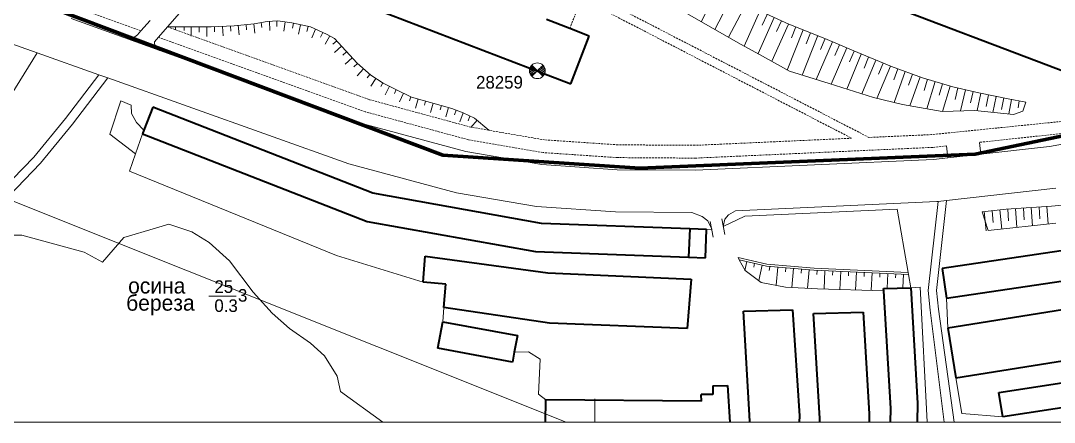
# Model space of a CAD drawing. Extents: x 1000 to 4000, y -5000 to -1000.
# Drawn here: x 2054 to 2316.8, y -4000 to -3897.9 of the extents above; entities that cross this region are included whole.
import ezdxf
from ezdxf.enums import TextEntityAlignment as Align

# ---------------------------------------------------------------- set-up
doc = ezdxf.new("R2010")
doc.units = 0
doc.header["$MEASUREMENT"] = 0
doc.linetypes.add('DASHED', pattern=[0.75, 0.5, -0.25])
for name, color, linetype in [('1', 7, 'CONTINUOUS'), ('11', 7, 'CONTINUOUS'), ('18', 7, 'CONTINUOUS'), ('2', 7, 'CONTINUOUS'), ('24', 7, 'CONTINUOUS'), ('37', 7, 'CONTINUOUS'), ('40', 7, 'CONTINUOUS'), ('42', 7, 'CONTINUOUS'), ('6', 7, 'CONTINUOUS'), ('границы команд_1', 10, 'CONTINUOUS')]:
    doc.layers.add(name, color=color, linetype=linetype)
doc.styles.get("Standard").update_dxf_attribs({"font": 'txt', "height": 0.2})

msp = doc.modelspace()

# ---------------------------------------------------------------- linework, layer by layer
at = {"layer": '1', "color": 253, "linetype": 'Continuous', "lineweight": 0}
for p, q in [((2200, -4000), (2200, -3994.02)), ((2000, -4000), (3000, -4000))]:
    msp.add_line(p, q, dxfattribs=at)
at = {"layer": '11', "color": 253, "linetype": 'Continuous', "lineweight": 0}
for p, q in [((2083.27, -3931.75), (2085.01, -3926.66)), ((2081.74, -3936.21), (2083.27, -3931.75)), ((2134.37, -3957.62), (2081.74, -3936.21)), ((2238.11, -3947.61), (2276.89, -3945.85)), ((2276.89, -3945.85), (2279.63, -3961.93)), ((2230.09, -3952.92), (2229.33, -3948.99)), ((2233.02, -3952.25), (2232.26, -3948.32)), ((2232.6, -3950.22), (2238.11, -3947.61)), ((2228.42, -3950.99), (2229.71, -3950.95)), ((2156.35, -3964.37), (2134.37, -3957.62)), ((2279.63, -3961.93), (2279.71, -3962.44)), ((2279.71, -3962.44), (2280.29, -3965.81)), ((2280.29, -3965.81), (2282.73, -3965.64)), ((2282.73, -3965.64), (2284.48, -3999.86)), ((2289.74, -3976.05), (2289.36, -3968.45)), ((2161.38, -3974.46), (2161.64, -3970.86)), ((2183.15, -3982.05), (2179.53, -3982.17)), ((2186.07, -3983.93), (2183.15, -3982.05)), ((2185.72, -3992.83), (2186.07, -3983.93)), ((2293.28, -3997.76), (2291.77, -3988.71)), ((2187.51, -3994.26), (2185.72, -3992.83)), ((2303.69, -3998.63), (2293.28, -3997.76)), ((2284.48, -3999.86), (2281.94, -4000))]:
    msp.add_line(p, q, dxfattribs=at)
at = {"layer": '18', "color": 253, "linetype": 'Continuous', "lineweight": 0}
msp.add_line((2192.71, -4000), (2000, -3922.94), dxfattribs=at)
at = {"layer": '2', "color": 253, "linetype": 'Continuous', "lineweight": 0}
msp.add_circle((2185.38, -3910.66), 2, dxfattribs=at)
msp.add_3dface([(2183.97, -3909.24), (2185.38, -3910.66), (2183.97, -3909.24)], dxfattribs=at)
at = {"layer": '24', "color": 253, "linetype": 'DASHED', "lineweight": 0}
for p, q in [((2197.35, -3890.23), (2269.67, -3927.61)), ((2193.64, -3899.93), (2196.56, -3892.29)), ((2196.56, -3892.29), (2265.28, -3927.81)), ((2084.63, -3900.52), (2067.92, -3894.5)), ((2142.63, -3917.98), (2091.38, -3899.5)), ((2141.65, -3921.09), (2089.08, -3902.13)), ((2168.55, -3925.01), (2142.63, -3917.98)), ((2167.85, -3928.19), (2141.65, -3921.09)), ((2173.1, -3925.79), (2168.55, -3925.01)), ((2324.53, -3922.95), (2285.58, -3926.89)), ((2187.24, -3928.22), (2173.1, -3925.79)), ((2265.28, -3927.81), (2225.5, -3929.61)), ((2285.58, -3926.89), (2269.67, -3927.61)), ((2324.47, -3925.99), (2297.8, -3928.85)), ((2186.85, -3931.45), (2167.85, -3928.19)), ((2205.88, -3929.48), (2187.24, -3928.22)), ((2225.5, -3929.61), (2205.88, -3929.48)), ((2285.84, -3930.13), (2225.56, -3932.86)), ((2289.41, -3929.75), (2285.84, -3930.13)), ((2205.76, -3932.73), (2186.85, -3931.45)), ((2225.56, -3932.86), (2205.76, -3932.73))]:
    msp.add_line(p, q, dxfattribs=at)
at = {"layer": '24', "color": 253, "linetype": 'Continuous', "lineweight": 0}
for p, q in [((2096.81, -3893.33), (2091.38, -3899.5)), ((2080.27, -3902.22), (2066.88, -3897.39)), ((2086.94, -3897.9), (2084.63, -3900.52)), ((2083.04, -3902.03), (2083.72, -3901.56)), ((2084.63, -3900.52), (2083.72, -3901.56)), ((2091.38, -3899.5), (2089.08, -3902.13)), ((2050.07, -3903.2), (2058.27, -3906.12)), ((2089.44, -3905.52), (2080.27, -3902.22)), ((2080.27, -3902.22), (2082.02, -3902.34)), ((2082.02, -3902.34), (2083.04, -3902.03)), ((2089.08, -3902.13), (2088.07, -3903.27)), ((2088.07, -3903.27), (2088.07, -3903.73)), ((2088.07, -3903.73), (2088.24, -3904.23)), ((2088.24, -3904.23), (2088.78, -3905.11)), ((2058.27, -3906.12), (2040.63, -3934.41)), ((2058.27, -3906.12), (2073.95, -3911.69)), ((2088.78, -3905.11), (2089.44, -3905.52)), ((2140.73, -3924.02), (2089.44, -3905.52)), ((2073.95, -3911.69), (2065.43, -3922.83)), ((2073.95, -3911.69), (2076.2, -3912.49)), ((2076.2, -3912.49), (2067.21, -3924.24)), ((2076.2, -3912.49), (2137.5, -3934.27)), ((2076.69, -3926.8), (2079.48, -3918.33)), ((2079.48, -3918.33), (2082.11, -3919.43)), ((2082.11, -3919.43), (2082.26, -3921.52)), ((2065.43, -3922.83), (2057.37, -3932.64)), ((2082.26, -3921.52), (2083.45, -3923.81)), ((2067.21, -3924.24), (2059.07, -3934.15)), ((2083.45, -3923.81), (2085.36, -3925.78)), ((2167.18, -3931.19), (2140.73, -3924.02)), ((2083.27, -3931.75), (2076.69, -3926.8)), ((2289.75, -3932.78), (2289.41, -3929.75)), ((2298.14, -3931.84), (2297.8, -3928.85)), ((2315.61, -3929.89), (2298.14, -3931.84)), ((2324.43, -3928.25), (2315.61, -3929.89)), ((2057.37, -3932.64), (2049.3, -3941.02)), ((2186.49, -3934.5), (2167.18, -3931.19)), ((2286.08, -3933.2), (2225.62, -3935.94)), ((2289.75, -3932.78), (2286.08, -3933.2)), ((2298.14, -3931.84), (2289.75, -3932.78)), ((2059.07, -3934.15), (2051.01, -3942.51)), ((2164.87, -3941.69), (2137.5, -3934.27)), ((2205.65, -3935.8), (2186.49, -3934.5)), ((2225.62, -3935.94), (2205.65, -3935.8)), ((2317.19, -3940.51), (2289.43, -3943.63)), ((2185.21, -3945.18), (2164.87, -3941.69)), ((2287.25, -3943.87), (2284.75, -3966.5)), ((2289.43, -3943.63), (2286.89, -3966.51)), ((2287.25, -3943.87), (2286.92, -3943.91)), ((2289.43, -3943.63), (2287.25, -3943.87)), ((2205.25, -3946.53), (2185.21, -3945.18)), ((2234, -3947.31), (2235.73, -3946.23)), ((2286.92, -3943.91), (2235.73, -3946.23)), ((2224.67, -3946.67), (2205.25, -3946.53)), ((2227.27, -3947.66), (2224.67, -3946.67)), ((2228.76, -3948.8), (2227.27, -3947.66)), ((2229.71, -3950.95), (2228.76, -3948.8)), ((2232.6, -3950.22), (2233.05, -3948.38)), ((2233.05, -3948.38), (2234, -3947.31)), ((2236.4, -3958.11), (2236.72, -3958.69)), ((2236.4, -3958.11), (2243.71, -3959.78)), ((2236.72, -3958.69), (2238.22, -3961.45)), ((2238.22, -3961.45), (2242.3, -3964.45)), ((2243.71, -3959.78), (2255.73, -3960.86)), ((2255.73, -3960.86), (2279.63, -3961.93)), ((2242.3, -3964.45), (2248.46, -3965.62)), ((2248.46, -3965.62), (2256.61, -3966.04)), ((2256.61, -3966.04), (2273.43, -3966.55)), ((2284.75, -3966.5), (2285.25, -3971.54)), ((2286.89, -3966.51), (2287.37, -3971.28)), ((2285.25, -3971.54), (2288.81, -4000)), ((2287.37, -3971.28), (2291.33, -4000))]:
    msp.add_line(p, q, dxfattribs=at)
at = {"layer": '37', "color": 253, "linetype": 'Continuous', "lineweight": 0}
for p, q in [((2227.03, -3898.19), (2231.24, -3890.12)), ((2230.51, -3900.17), (2234.79, -3891.97)), ((2233.99, -3902.15), (2238.34, -3893.82)), ((2237.17, -3903.97), (2221.58, -3895.09)), ((2237.95, -3904.39), (2241.97, -3895.49)), ((2238.74, -3894.03), (2249.33, -3898.82)), ((2242.56, -3899.05), (2243.79, -3896.32)), ((2108.36, -3899.21), (2113.43, -3898.71)), ((2109.61, -3901.5), (2109.37, -3899.11)), ((2111.45, -3900.22), (2111.35, -3898.91)), ((2113.59, -3901.1), (2113.35, -3898.71)), ((2113.43, -3898.71), (2116.68, -3898.1)), ((2115.32, -3899.69), (2115.22, -3898.37)), ((2116.68, -3898.1), (2119.42, -3898)), ((2117.38, -3900.47), (2117.29, -3898.07)), ((2119.16, -3899.38), (2119.19, -3898.01)), ((2119.42, -3898), (2122.97, -3898.5)), ((2120.93, -3900.64), (2121.27, -3898.26)), ((2122.97, -3898.5), (2127.74, -3899.52)), ((2123.18, -3899.82), (2123.36, -3898.59)), ((2124.71, -3901.33), (2125.21, -3898.98)), ((2241.5, -3906.25), (2245.61, -3897.14)), ((2244.99, -3908.24), (2249.26, -3898.79)), ((2246.2, -3900.7), (2247.44, -3897.96)), ((2249.33, -3898.82), (2258.44, -3902.44)), ((2091.38, -3899.5), (2102.47, -3899.52)), ((2093.38, -3900.22), (2093.38, -3899.51)), ((2095.58, -3900.41), (2095.58, -3899.51)), ((2097.38, -3901.91), (2097.38, -3899.51)), ((2099.41, -3900.86), (2099.41, -3899.51)), ((2101.38, -3901.92), (2101.38, -3899.52)), ((2102.47, -3899.52), (2108.36, -3899.21)), ((2103.35, -3900.74), (2103.35, -3899.47)), ((2105.5, -3901.76), (2105.38, -3899.37)), ((2107.47, -3900.6), (2107.37, -3899.26)), ((2126.77, -3900.7), (2127.14, -3899.39)), ((2127.74, -3899.52), (2131.8, -3901.34)), ((2128.04, -3902.28), (2129.03, -3900.1)), ((2130.28, -3902.1), (2130.82, -3900.9)), ((2131.48, -3903.91), (2132.64, -3901.8)), ((2131.8, -3901.34), (2133.82, -3902.46)), ((2248.9, -3910.54), (2252.98, -3900.27)), ((2250.01, -3902.32), (2251.12, -3899.53)), ((2252.72, -3911.75), (2256.69, -3901.74)), ((2253.73, -3903.79), (2254.84, -3901.01)), ((2133.44, -3903.93), (2134.38, -3903.07)), ((2133.82, -3902.46), (2136.67, -3905.6)), ((2133.82, -3906.03), (2135.6, -3904.42)), ((2242.66, -3906.95), (2237.17, -3903.97)), ((2256.25, -3912.87), (2260.39, -3903.28)), ((2257.36, -3905.24), (2258.55, -3902.49)), ((2258.44, -3902.44), (2265.85, -3905.63)), ((2261.04, -3906.82), (2262.22, -3904.07)), ((2135.96, -3906.73), (2136.91, -3905.86)), ((2136.67, -3905.6), (2139.61, -3908.74)), ((2249.48, -3910.73), (2242.66, -3906.95)), ((2260.08, -3914.09), (2264.06, -3904.86)), ((2264.04, -3915.34), (2267.74, -3906.42)), ((2264.75, -3908.42), (2265.9, -3905.65)), ((2265.85, -3905.63), (2275.42, -3909.61)), ((2136.56, -3909), (2138.32, -3907.36)), ((2138.72, -3909.66), (2139.66, -3908.8)), ((2139.61, -3908.74), (2143.06, -3911.78)), ((2267.87, -3916.55), (2271.44, -3907.95)), ((2268.44, -3909.96), (2269.59, -3907.19)), ((2271.72, -3917.7), (2275.13, -3909.49)), ((2272.13, -3911.49), (2273.28, -3908.72)), ((2275.42, -3909.61), (2283.31, -3912.43)), ((2139.6, -3911.93), (2141.19, -3910.13)), ((2142.12, -3912.49), (2142.84, -3911.59)), ((2143.06, -3911.78), (2146.2, -3913.81)), ((2259.53, -3913.92), (2249.48, -3910.73)), ((2276, -3913), (2277.01, -3910.18)), ((2276.07, -3918.73), (2278.89, -3910.85)), ((2279.77, -3914.35), (2280.78, -3911.52)), ((2280.03, -3919.56), (2282.66, -3912.2)), ((2143.03, -3914.61), (2144.33, -3912.6)), ((2145.57, -3914.7), (2146.14, -3913.76)), ((2146.2, -3913.81), (2149.25, -3915.33)), ((2146.71, -3916.74), (2147.78, -3914.6)), ((2270.83, -3917.48), (2259.53, -3913.92)), ((2283.31, -3912.43), (2291.01, -3914.76)), ((2283.69, -3915.68), (2284.56, -3912.81)), ((2284.38, -3920.31), (2286.48, -3913.39)), ((2287.52, -3916.84), (2288.39, -3913.97)), ((2288.35, -3920.99), (2290.3, -3914.55)), ((2291.01, -3914.76), (2297.62, -3916.26)), ((2149.1, -3916.46), (2149.53, -3915.46)), ((2149.25, -3915.33), (2153.41, -3917.35)), ((2150.32, -3918.52), (2151.37, -3916.36)), ((2152.86, -3918.3), (2153.26, -3917.31)), ((2153.41, -3917.35), (2163.62, -3920.28)), ((2278.18, -3919.24), (2270.83, -3917.48)), ((2291.58, -3917.97), (2292.24, -3915.04)), ((2292.98, -3920.87), (2294.19, -3915.48)), ((2295.48, -3918.85), (2296.14, -3915.92)), ((2297.18, -3920.76), (2298.1, -3916.35)), ((2297.62, -3916.26), (2305.08, -3917.8)), ((2299.45, -3919.7), (2300.05, -3916.76)), ((2301.17, -3921.23), (2302.01, -3917.16)), ((2303.36, -3920.51), (2303.97, -3917.57)), ((2154.42, -3920.14), (2155.08, -3917.83)), ((2156.7, -3919.41), (2156.94, -3918.36)), ((2158.26, -3921.24), (2158.92, -3918.93)), ((2160.69, -3920.61), (2160.99, -3919.52)), ((2162.11, -3922.34), (2162.77, -3920.03)), ((2288.3, -3920.99), (2278.18, -3919.24)), ((2305.08, -3917.8), (2309.56, -3918.65)), ((2305.24, -3921.62), (2305.93, -3917.96)), ((2307.59, -3920.08), (2307.9, -3918.34)), ((2309.56, -3918.65), (2308.81, -3920.94)), ((2163.62, -3920.28), (2166.57, -3921.39)), ((2164.33, -3921.84), (2164.74, -3920.7)), ((2165.68, -3923.62), (2166.53, -3921.38)), ((2166.57, -3921.39), (2169.41, -3922.71)), ((2167.77, -3923.37), (2168.23, -3922.16)), ((2169.41, -3922.71), (2173.09, -3925.79)), ((2296.56, -3920.78), (2288.3, -3920.99)), ((2306.41, -3921.74), (2296.56, -3920.78)), ((2308.81, -3920.94), (2306.41, -3921.74)), ((2168.51, -3925.08), (2170.05, -3923.24)), ((2316.05, -3945.04), (2341.5, -3942.89)), ((2298.46, -3946.51), (2304.54, -3945.86)), ((2299.5, -3951.35), (2298.98, -3946.46)), ((2301.29, -3949.23), (2300.97, -3946.25)), ((2303.48, -3950.9), (2302.95, -3946.03)), ((2304.54, -3945.86), (2316.05, -3945.04)), ((2305.16, -3948.82), (2304.94, -3945.83)), ((2307.28, -3950.48), (2306.94, -3945.69)), ((2309.15, -3948.54), (2308.93, -3945.55)), ((2311.26, -3950.03), (2310.93, -3945.41)), ((2313.14, -3948.26), (2312.92, -3945.26)), ((2315.24, -3949.59), (2314.92, -3945.12)), ((2300.01, -3951.29), (2298.46, -3946.51)), ((2317.15, -3949.38), (2300.01, -3951.29)), ((2236.72, -3958.69), (2243.63, -3960.28)), ((2238.15, -3961.4), (2238.67, -3959.14)), ((2240.39, -3960.56), (2240.62, -3959.59)), ((2241.66, -3963.98), (2242.57, -3960.04)), ((2243.63, -3960.28), (2255.7, -3961.36)), ((2244.29, -3961.46), (2244.52, -3960.48)), ((2246.11, -3965.18), (2246.53, -3960.54)), ((2248.43, -3961.72), (2248.52, -3960.72)), ((2250.08, -3965.7), (2250.51, -3960.9)), ((2252.41, -3962.07), (2252.51, -3961.08)), ((2254.08, -3965.91), (2254.5, -3961.26)), ((2255.7, -3961.36), (2279.71, -3962.44)), ((2256.4, -3962.43), (2256.49, -3961.43)), ((2258.28, -3966.09), (2258.49, -3961.49)), ((2260.44, -3962.58), (2260.49, -3961.58)), ((2262.28, -3966.21), (2262.49, -3961.67)), ((2264.44, -3962.76), (2264.48, -3961.76)), ((2266.28, -3966.33), (2266.48, -3961.85)), ((2268.43, -3962.93), (2268.48, -3961.94)), ((2270.28, -3966.45), (2270.48, -3962.03)), ((2272.43, -3963.11), (2272.47, -3962.11)), ((2274.31, -3965.94), (2274.47, -3962.2)), ((2276.43, -3963.29), (2276.47, -3962.29)), ((2278.31, -3965.86), (2278.47, -3962.38))]:
    msp.add_line(p, q, dxfattribs=at)
at = {"layer": '40', "color": 253, "linetype": 'Continuous', "lineweight": 0}
for p, q in [((2080.28, -3952.99), (2088.35, -3950.68)), ((2088.35, -3950.68), (2091.67, -3949.65)), ((2091.67, -3949.65), (2097.58, -3951.55)), ((2097.58, -3951.55), (2101.95, -3954.3)), ((2043.86, -3952.41), (2054.36, -3952.41)), ((2054.36, -3952.41), (2070.2, -3956.74)), ((2074.81, -3959.34), (2080.28, -3952.99)), ((2101.95, -3954.3), (2107.14, -3959)), ((2070.2, -3956.74), (2074.81, -3959.34)), ((2107.14, -3959), (2113.13, -3966.93)), ((2113.13, -3966.93), (2117.99, -3972.27)), ((2117.99, -3972.27), (2122.37, -3976.16)), ((2122.37, -3976.16), (2127.72, -3979.88)), ((2127.72, -3979.88), (2131.28, -3983.11)), ((2131.28, -3983.11), (2134.52, -3988.3)), ((2134.52, -3988.3), (2135.33, -3992.18)), ((2135.33, -3992.18), (2146.08, -4000))]:
    msp.add_line(p, q, dxfattribs=at)
at = {"layer": '42', "color": 253, "linetype": 'Continuous', "lineweight": 0}
msp.add_line((2101.88, -3967.91), (2108.86, -3967.91), dxfattribs=at)
at = {"layer": '6', "color": 253, "linetype": 'Continuous', "lineweight": 40}
for p, q in [((2198.37, -3864.9), (2320.35, -3911.18)), ((2114.23, -3883.43), (2183.51, -3909.96)), ((2193.64, -3899.93), (2187.7, -3897.66)), ((2198.58, -3901.83), (2193.64, -3899.93)), ((2193.94, -3913.95), (2198.58, -3901.83)), ((2183.51, -3909.96), (2193.94, -3913.95)), ((2087.63, -3919.94), (2085.36, -3925.78)), ((2143.57, -3941.75), (2087.63, -3919.94)), ((2085.36, -3925.78), (2085.01, -3926.66)), ((2085.01, -3926.66), (2142.16, -3948.94)), ((2186.44, -3949.45), (2143.57, -3941.75)), ((2142.16, -3948.94), (2184.92, -3956.61)), ((2377.26, -3947.79), (2288.25, -3960.9)), ((2224.11, -3950.83), (2186.44, -3949.45)), ((2224.11, -3950.83), (2223.84, -3958.04)), ((2228.42, -3950.99), (2224.11, -3950.83)), ((2228.16, -3958.2), (2228.42, -3950.99)), ((2184.92, -3956.61), (2223.84, -3958.04)), ((2289.36, -3968.45), (2376.08, -3955.68)), ((2156.35, -3964.37), (2156.91, -3957.78)), ((2156.91, -3957.78), (2188.03, -3961.99)), ((2223.84, -3958.04), (2228.16, -3958.2)), ((2188.03, -3961.99), (2224.51, -3963.58)), ((2288.25, -3960.9), (2289.36, -3968.45)), ((2384.82, -3960.87), (2289.74, -3976.05)), ((2162.15, -3964.87), (2156.35, -3964.37)), ((2161.64, -3970.86), (2162.15, -3964.87)), ((2224.51, -3963.58), (2223.43, -3976.16)), ((2273.4, -3965.96), (2280.29, -3965.81)), ((2273.43, -3966.55), (2273.4, -3965.96)), ((2275.23, -3996.49), (2273.43, -3966.55)), ((2280.29, -3965.81), (2282.01, -3995.11)), ((2188.47, -3974.76), (2161.64, -3970.86)), ((2237.8, -3971.73), (2250.24, -3971.39)), ((2239.36, -3999.67), (2237.8, -3971.73)), ((2250.24, -3971.39), (2251.99, -3998.32)), ((2255.59, -3972.38), (2268.24, -3972.04)), ((2257.18, -3999.03), (2255.59, -3972.38)), ((2268.24, -3972.04), (2269.71, -3997.88)), ((2160.13, -3981.19), (2161.38, -3974.46)), ((2161.38, -3974.46), (2180.31, -3977.96)), ((2223.43, -3976.16), (2188.47, -3974.76)), ((2291.77, -3988.71), (2386.85, -3973.53)), ((2180.31, -3977.96), (2179.53, -3982.17)), ((2289.74, -3976.05), (2291.77, -3988.71)), ((2302.73, -3992.42), (2388.47, -3979.11)), ((2179.07, -3984.69), (2160.13, -3981.19)), ((2179.53, -3982.17), (2179.07, -3984.69)), ((2390.82, -3985.11), (2303.69, -3998.63)), ((2229.98, -3990.69), (2233.73, -3990.64)), ((2229.98, -3990.69), (2230.01, -3992.94)), ((2233.73, -3990.64), (2234.33, -4000)), ((2230.01, -3992.94), (2227.07, -3992.97)), ((2227.15, -3994.64), (2227.07, -3992.97)), ((2303.69, -3998.63), (2302.73, -3992.42)), ((2187.46, -4000), (2187.51, -3994.26)), ((2227.15, -3994.64), (2187.51, -3994.26)), ((2282.01, -3995.11), (2281.94, -4000)), ((2251.99, -3998.32), (2251.97, -4000)), ((2257.18, -4000), (2257.18, -3999.03)), ((2269.71, -3997.88), (2269.71, -4000)), ((2275.16, -4000), (2275.23, -3996.49)), ((2239.36, -4000), (2239.36, -3999.67))]:
    msp.add_line(p, q, dxfattribs=at)
at = {"layer": 'границы команд_1', "color": 6, "lineweight": 100}
msp.add_lwpolyline([(2549.39, -3103.47), (2845.92, -3244.29), (2852.4, -3270.42), (2865.73, -3301.42), (2794.37, -3460.89), (2690.12, -3678.56), (2650.09, -3738.61), (2599.39, -3793.21), (2511.64, -3862.05), (2468.8, -3886.08), (2363.19, -3917.93), (2296.64, -3931.84), (2211.4, -3935.44), (2161.36, -3932.1), (1924.35, -3842.83), (1924.12, -3833.84), (1971.62, -3721.93), (2001.65, -3688.57), (2047.16, -3666.41), (2219.84, -3604.16), (2249.92, -3585.92), (2275.62, -3557.22), (2502.08, -3120), (2528.83, -3105.27)], close=True, dxfattribs=at)

# ---------------------------------------------------------------- texts
at = {"layer": '2', "color": 253, "linetype": 'Continuous', "lineweight": 0}
msp.add_text('28259', height=3.2, dxfattribs=at).set_placement((2175.76, -3913.58), align=Align.MIDDLE)
at = {"layer": '42', "color": 253, "linetype": 'Continuous', "lineweight": 0}
for s, height, p in [('осина', 4, (2088.64, -3965.3)), ('25', 3.2, (2105.68, -3965.51)), ('береза', 4, (2089.57, -3970.1)), ('3', 3.2, (2110.48, -3967.74)), ('0.3', 3.2, (2106.26, -3970.35))]:
    msp.add_text(s, height=height, dxfattribs=at).set_placement(p, align=Align.MIDDLE)

# ---------------------------------------------------------------- meshes
at = {"layer": '2', "color": 253, "linetype": 'Continuous', "lineweight": 0}
mesh = msp.add_polyface(dxfattribs=at)
corners = [(2183.97, -3912.07), (2183.73, -3911.79), (2184.05, -3911.99), (2183.54, -3911.45), (2184.19, -3911.85), (2183.42, -3911.07), (2184.38, -3911.66), (2183.38, -3910.66), (2184.61, -3911.43), (2183.42, -3910.25), (2184.88, -3911.16), (2183.54, -3909.87), (2185.17, -3910.87), (2183.69, -3909.61), (2185.38, -3910.66), (2183.73, -3909.53), (2185.09, -3910.37), (2183.97, -3909.25), (2183.97, -3909.25)]
mesh.append_faces([[corners[k] for k in face] for face in [(0, 0, 2, 1), (1, 2, 4, 3), (3, 4, 6, 5), (5, 6, 8, 7), (7, 8, 10, 9), (9, 10, 12, 11), (11, 12, 14, 13), (13, 14, 16, 15), (15, 16, 18, 17)]], dxfattribs={"vtx0": -1, "vtx2": -1, "color": 253})
mesh = msp.add_polyface(dxfattribs=at)
corners = [(2186.79, -3912.07), (2187.03, -3911.79), (2185.67, -3910.95), (2187.07, -3911.71), (2185.38, -3910.66), (2187.22, -3911.45), (2185.59, -3910.45), (2187.34, -3911.07), (2185.88, -3910.16), (2187.38, -3910.66), (2186.15, -3909.89), (2187.34, -3910.25), (2186.38, -3909.66), (2187.22, -3909.87), (2186.57, -3909.47), (2187.03, -3909.53), (2186.71, -3909.33), (2186.79, -3909.25), (2186.79, -3909.25)]
mesh.append_faces([[corners[k] for k in face] for face in [(0, 0, 1, 2), (2, 1, 3, 4), (4, 3, 5, 6), (6, 5, 7, 8), (8, 7, 9, 10), (10, 9, 11, 12), (12, 11, 13, 14), (14, 13, 15, 16), (16, 15, 18, 17)]], dxfattribs={"vtx0": -1, "vtx2": -1, "color": 253})

doc.saveas('drawing.dxf')
